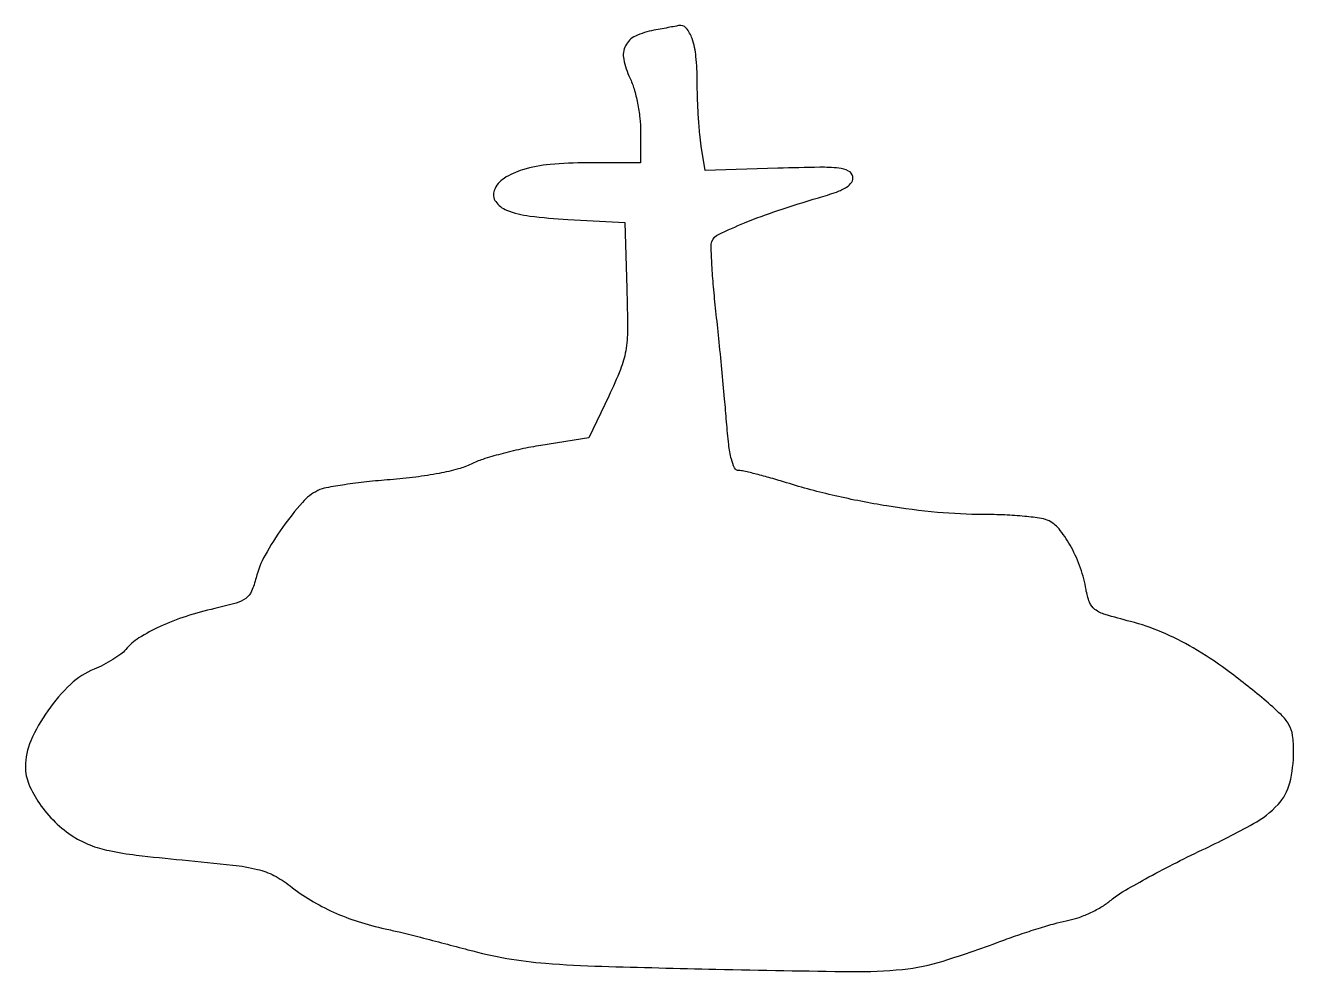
# Model space of a CAD drawing. Extents: x 0 to 202, y 0 to 151.
import ezdxf

# ---------------------------------------------------------------- set-up
doc = ezdxf.new("R2010")
doc.units = 0

msp = doc.modelspace()

# ---------------------------------------------------------------- linework, layer by layer
msp.add_lwpolyline([(100.103559, 150.118359, 0.063759), (97.156657, 149.182717, 0.169281), (95.592754, 147.665761, 0.16725), (95.300059, 145.491607, 0.061918), (96.289097, 142.519946, -0.041072), (96.945758, 140.790466, -0.020845), (97.497422, 138.527279, -0.020556), (97.875235, 136.129815, -0.028807), (98, 133.966073), (98, 129), (89.45034, 129, 0.022121), (83.572458, 128.739822, 0.050151), (79.206204, 127.90604, 0.072099), (76.237093, 126.534064, 0.158196), (74.680622, 124.610098, 0.25217), (74.908544, 122.834031, 0.144564), (76.657806, 121.470846, 0.063318), (80.340639, 120.536818, 0.016761), (86.397763, 120), (95.5, 119.5), (95.80319, 109, -0.007111), (95.898969, 102.460272, -0.041867), (95.613922, 99.044759, -0.053938), (94.784918, 96.103439, -0.01644), (92.915636, 91.865009), (89.724893, 85.230018), (82.112446, 84.004599, 0.013437), (78.941277, 83.40629, 0.012265), (75.708031, 82.622324, 0.012378), (72.854527, 81.779615, 0.038488), (71, 81.019786, -0.051708), (68.973734, 80.251375, -0.017356), (65.885016, 79.546272, -0.015983), (62.174714, 78.956012, -0.012419), (58.107886, 78.544006, 0.0083), (54.357326, 78.195228, 0.010069), (50.855514, 77.739321, 0.008802), (47.935825, 77.246533, 0.066274), (46.607886, 76.810643, 0.100659), (44.119201, 74.918099, 0.025829), (40.970998, 70.930836, 0.027105), (38.178295, 66.50108, 0.065024), (36.746947, 62.901177, -0.038928), (36.025158, 60.768871, -0.132952), (35.125228, 59.629609, -0.091902), (33.584135, 58.87644, -0.013175), (30.16386, 58.021482, 0.024148), (25.592393, 56.771605, 0.0292), (21.451713, 55.148625, 0.032205), (18.09199, 53.329191, 0.079506), (15.989722, 51.487615, -0.059558), (15.212079, 50.749839, -0.02122), (13.944348, 49.886834, -0.020706), (12.459386, 49.048691, -0.022962), (10.95968, 48.36719, 0.09526), (7.22379, 45.969669, 0.049301), (3.586648, 41.753257, 0.049475), (0.876799, 36.95812, 0.104664), (0.003738, 32.79966, 0.099788), (0.563047, 30.048178, 0.05153), (2.261074, 26.957841, 0.048118), (4.752374, 24.009431, 0.051384), (7.710963, 21.663581, 0.050598), (10.297094, 20.360934, 0.03902), (13.327563, 19.464854, 0.023582), (17.672131, 18.753278, 0.005541), (25, 17.98762, -0.004502), (33.068127, 17.161547, -0.031398), (36.970184, 16.476412, -0.060108), (39.602146, 15.495762, -0.047392), (42.161802, 13.849886, 0.030944), (45.46773, 11.567303, 0.029683), (49.075224, 9.675092, 0.028553), (53.016868, 8.161524, 0.024293), (57.322654, 7.011642, -0.006864), (59.517727, 6.506665, -0.001949), (62.916655, 5.661397, -0.001963), (66.747923, 4.676723, -0.002076), (70.5, 3.680022, 0.022604), (76.682853, 2.306531, 0.023746), (82.863755, 1.524141, 0.012301), (91.798464, 1.042727, 0.001787), (110, 0.575683, 0.002249), (131.614014, 0.195631, 0.028648), (139.720299, 0.554131, 0.050579), (146.163877, 1.877412, 0.01379), (156, 5.259703, -0.008247), (158.761402, 6.243613, -0.007182), (161.68354, 7.18425, -0.007241), (164.35152, 7.958894, -0.021108), (166.220563, 8.388415, 0.040806), (167.861617, 8.834194, 0.02461), (169.72256, 9.612267, 0.024558), (171.507485, 10.574288, 0.039036), (172.917633, 11.584146, -0.041828), (174.742411, 12.875607, -0.007288), (178.410686, 14.964806, -0.007871), (182.799919, 17.291319, -0.006984), (187.437612, 19.575726, 0.014743), (195.604723, 23.757323, 0.079945), (199.517151, 26.807842, 0.126489), (201.383449, 30.245585, 0.061508), (202, 35.238578, 0.03387), (201.825376, 37.813492, 0.095305), (201.250658, 39.51654, 0.073927), (199.996584, 41.122137, 0.015007), (197.297386, 43.538238, 0.016054), (191.333298, 48.243879, 0.026965), (186.00482, 51.749968, 0.031375), (180.993717, 54.266038, 0.037846), (176.006889, 55.957118, -0.009544), (171.999714, 57.067731, -0.084155), (170.356733, 57.876372, -0.147345), (169.488864, 59.011092, -0.048474), (168.93566, 61.061979, 0.043026), (168.062099, 64.446458, 0.038972), (166.600281, 67.750889, 0.041086), (164.834654, 70.466316, 0.105576), (163.055391, 71.970356, 0.086538), (161.837279, 72.372337, 0.012018), (159.18641, 72.697542, 0.013462), (155.998933, 72.924586, 0.011047), (152.586049, 73, -0.023205), (145.28657, 73.338944, -0.016778), (137.205499, 74.365495, -0.016418), (128.978158, 75.97118, -0.018708), (121.229001, 78.057422, 0.005541), (118.729852, 78.801335, 0.007053), (116.407626, 79.429368, 0.00564), (114.453149, 79.905052, 0.056926), (113.621894, 80, -0.286831), (112.968791, 80.408247, -0.052026), (112.456606, 81.813518, -0.032363), (112.031393, 84.139034, -0.009524), (111.679672, 87.75, 0.002982), (111.370458, 91.421878, 0.001431), (110.93207, 96.130365, 0.001418), (110.446581, 101.0414, 0.002027), (109.985786, 105.395923, -0.005501), (109.60259, 109.274423, -0.007766), (109.352974, 112.737836, -0.004847), (109.217269, 115.640214, -0.101202), (109.359042, 116.493266, -0.193471), (110.403821, 117.61785, -0.01272), (114.539514, 119.437577, -0.016337), (119.874656, 121.423847, -0.009874), (126.30985, 123.442604, 0.012935), (129.17361, 124.360275, 0.054259), (130.803264, 125.136228, 0.110242), (131.610833, 125.923057, 0.196465), (131.784088, 126.819966, 0.233898), (131.102487, 127.704199, 0.086147), (129.547381, 128.155905, 0.031599), (126.539081, 128.299336, 0.00377), (119.872044, 128.145467), (108.295611, 127.790934), (107.658811, 131.645467, -0.018459), (107.412866, 133.574462, -0.00693), (107.205838, 136.291793, -0.006854), (107.061858, 139.259751, -0.008272), (107.011006, 142.05, 0.024581), (106.813695, 145.928237, 0.056049), (106.197901, 148.789742, 0.094452), (105.250969, 150.473548, 0.283521), (104.05, 150.868359, -0.011002), (103.685504, 150.789554, -0.00078), (102.663858, 150.593744, -0.0011), (101.444549, 150.364799, -0.000829)], format="xyb", close=True)

doc.saveas('drawing.dxf')
